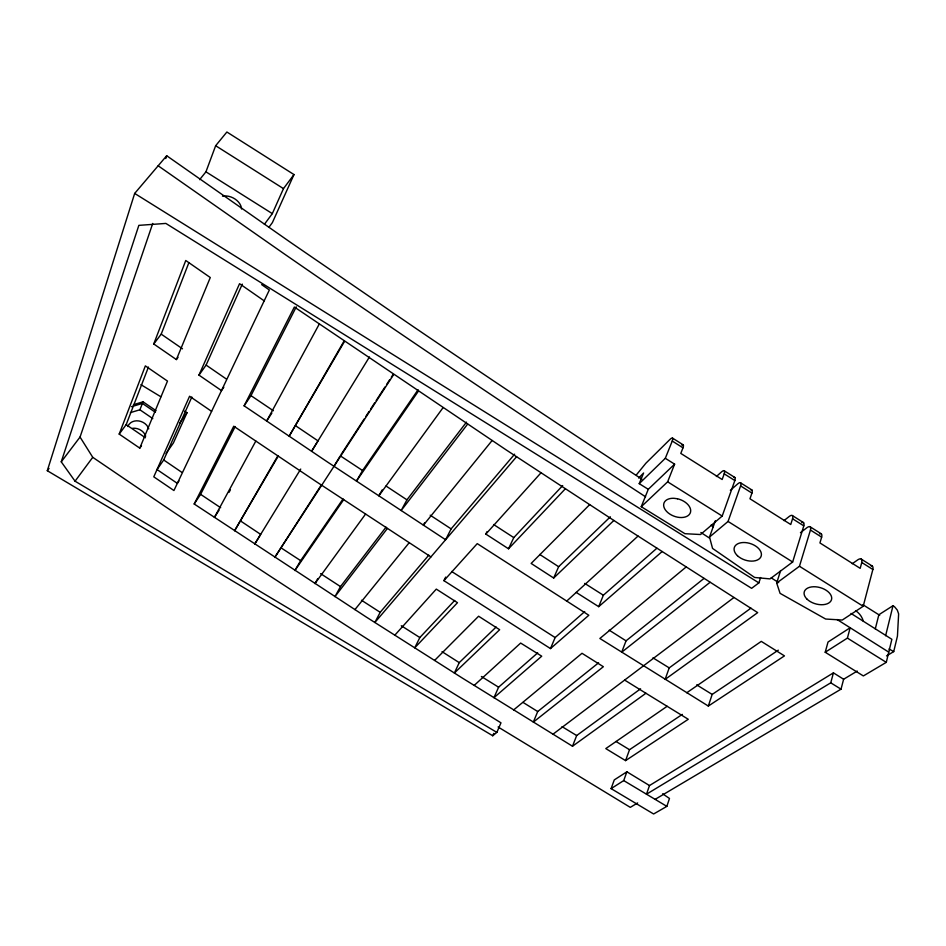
<?xml version="1.0" encoding="UTF-8"?>
<svg xmlns="http://www.w3.org/2000/svg" width="946" height="946" viewBox="0 0 946 946"><rect width="100%" height="100%" fill="white"/><g stroke="black" fill="none" stroke-linecap="round" stroke-linejoin="round"><path stroke-width="1.42" d="M886.508 655.921L893.722 651.605L897.447 636.09L898.629 613.895L897.316 610.123L894.656 606.871L893.012 605.688L878.858 614.746L875.275 628.936M825.208 652.243L847.403 638.101L850.158 627.754L828.022 642.038L825.208 652.243L863.355 675.941L886.284 662.354L891.865 639.307L851.01 613.434M885.61 635.736L893.012 605.688M655.117 799.358L841.018 689.173L843.631 679.24L857.242 671.069M780.616 570.556L776.69 583.055L780.072 593.343L825.633 619.027L842.259 620.044L863.201 606.28L872.862 569.492A9.898 3.678 -55.8 0 0 870.947 565.814M833.426 672.854L649.488 785.547L646.496 794.202L830.754 682.823L833.426 672.854L843.631 679.24M852.251 563.733L858.081 559.63A9.909 3.583 -55.8 0 1 861.771 562.48L860.186 568.345L819.934 542.933L821.648 537.139A9.945 3.276 -56.1 0 0 819.532 533.828M776.69 583.055L799.453 566.264L810.45 530.056A9.957 3.193 -56.2 0 0 807.198 527.49L800.446 532.681M715.401 520.655L709.512 537.044L712.563 548.432L754.636 577.474L770.032 578.893L792.653 561.995L803.793 525.858A9.968 3.134 -56.2 0 0 801.806 522.63M152.732 223.445L80.043 437.052L92.755 457.32L164.025 505.743A3262.624 939.65 36.4 0 0 449.09 690.734L500.978 722.839L496.851 732.393L492.736 735.752L47.3 470.706L134.675 193.433L166.697 155.735L290.907 242.649L414.123 327.21A3811.954 836.702 36.9 0 0 641.849 479.137M783.974 520.631L789.461 516.28A9.968 3.051 -56.3 0 1 792.559 518.763L790.75 524.51L749.965 498.779L751.928 493.079A10.004 2.732 -56.6 0 0 750.805 489.886M496.851 732.393L75.053 481.195L61.254 461.825L138.849 225.361L165.857 223.422L751.621 588.329L758.881 582.878L760.619 577.521M686.157 566.961L599.87 638.479L708.329 706.059L712.161 694.423L778.298 650.174M165.763 158.538L166.697 155.735M649.488 785.547L626.879 771.794L614.273 779.906L611.104 788.621L653.627 813.986L666.847 806.37L669.472 798.459L662.626 793.789M709.512 537.044L728.065 521.447L740.588 485.913A10.016 2.637 -56.7 0 0 737.927 483.713L730.359 490.312M648.27 489.307L639.224 483.654L665.31 458.302L674.616 464.155L648.27 489.307L641.246 506.701L684.928 533.698L700.525 534.525L722.2 516.055L734.841 480.556A10.039 2.59 -56.7 0 0 733.824 477.434M750.947 608.124L669.212 667.888L665.097 679.417L757.687 612.63L623.769 526.946L506.11 449.87L294.36 307.036L244.115 405.834L328.049 462.381L445.601 539.74L451.124 528.885L514.624 454.186M611.104 788.621L623.721 780.58L626.879 771.794M625.578 760.619L688.274 719.279L667.131 706.295L605.795 748.593L625.578 760.619L629.516 749.705L682.314 714.384M716.382 476.512L721.692 471.747A10.051 2.507 -56.8 0 1 724.21 473.84L722.153 479.504L680.789 453.406L682.988 447.825A10.087 2.188 -57 0 0 681.877 445.14M199.606 179.657L205.944 171.829L215.653 145.719L226.886 132.014L293.981 174.572L272.401 222.582L268.948 227.265M119.196 434.096L145.353 365.889L167.489 381.084L139.783 448.132L119.196 434.096L126.173 424.636L148.451 367.072M153.749 343.989L185.759 260.505L210.284 277.533L176.382 359.575L153.749 343.989L161.21 334.139L188.845 262.728M704.001 578.432L626.051 640.832L621.664 652.232L710.068 582.298M430.927 556.91L315.869 481.408L233.745 426.22L194.19 503.993L366.303 617.052L462.488 678.164L572.496 746.24L576.682 735.539L640.572 688.818M641.246 506.701L667.64 481.821L674.616 464.155M130.394 412.633L139.89 409.772L143.047 401.814L156.066 410.73M665.31 458.302L672.251 441.037A10.099 2.093 -57.1 0 0 670.182 439.228L645.882 463.233L636.398 474.857M576.22 592.421L598.7 606.67L603.359 595.223L656.891 548.219M639.224 483.654L643.611 472.988L638.645 478.049M598.57 662.827L537.718 711.534L533.319 722.129L603.359 666.717L582.003 653.296L513.666 709.926M445.684 577.084L443.911 580.655L550.477 648.578L555.136 637.557L584.723 611.589M492.736 735.752L493.777 733.375M589.677 504.62L531.144 563.438L553.682 578.03L558.637 566.713L610.359 516.8M537.695 652.87L498.589 687.198L493.954 697.699L541.727 656.193L520.655 643.055L474.183 685.412M223.824 387.221L221.482 390.592L198.967 375.113L239.551 283.705L264.182 300.84M264.407 224.308L272.33 213.63L283.469 188.621L293.981 174.572M178.983 480.958L177.351 483.371L157.024 469.547L163.705 459.981L191.837 397.024M198.967 375.113L206.11 365.085L242.294 284.131M184.517 411.143L187.012 412.657L173.366 443.024L166.058 453.465M496.142 627.021L459.248 662.626L454.376 673.02L499.654 629.717L478.605 616.224L434.592 660.438M487.036 531.617L485.83 534.088L508.522 548.786L513.784 537.612L562.693 485.57M454.695 600.45L419.835 637.545L414.738 647.833L457.486 602.685L436.295 589.11L394.837 635.168M194.19 503.993L200.599 494.344L235.187 426.563M244.115 405.834L250.974 395.641L296.275 306.859M428.786 555.148L380.186 612.31L374.864 622.468L516.599 456.705M424.636 522.831L423.37 525.231L492.109 440.517M255.822 441.049L214.399 517.427L219.105 510.154M319.287 324.029L266.677 421.029L271.892 413.035M229.027 492.358L230.422 489.792M466.484 422.129L406.946 499.843L401.139 510.568L467.62 424.127M386.027 527.159L340.501 586.591L334.943 596.642L387.399 528.436M382.149 489.933L378.838 495.846L443.035 407.691M317.761 578.621L314.923 583.623L365.57 514.068M277.828 455.842L234.549 530.836L278.396 455.83M344.119 340.974L289.169 436.189L344.368 341.648M418.073 389.752L362.566 470.529L356.476 481.076L418.38 391.159M343.067 498.909L300.651 560.635L294.868 570.544L343.682 499.654M334.021 466.283L339.567 456.965M320.682 485.948L274.742 557.454L393.654 374.569M300.722 469.062L254.64 544.21L260.67 534.372L240.698 521.069M369.437 356.973L311.601 451.301L318.01 440.871L295.731 425.83M341.068 454.577L364.21 418.936M365.806 416.477L368.999 411.569M370.596 409.11L374.592 402.961M376.189 400.513L384.963 386.997M386.559 384.537L389.752 379.618M391.348 377.158L392.945 374.711M179.539 423.252L187.012 412.657M139.783 448.132L141.498 445.743M176.382 359.575L178.014 357.363M75.053 481.195L92.755 457.32M61.254 461.825L80.043 437.052M47.3 470.706L49.038 468.424M354.904 609.626L409.157 542.744M443.911 580.655L477.245 543.631L588.826 615.255L550.477 648.578M485.83 534.088L541.041 472.752M508.522 548.786L565.412 488.715M553.682 578.03L613.871 520.454M566.595 601.195L638.042 536.063M598.7 606.67L662.141 551.553M552.913 734.262L733.919 597.529M572.496 746.24L645.917 693.264L667.131 706.295M686.761 692.756L761.27 641.376L784.459 655.885L708.329 706.059M637.651 802.941L630.284 807.364L498.093 726.989M133.481 404.675L143.047 401.814M131.494 406.685L142.408 403.422L155.404 412.314M889.027 649.003L893.722 651.605M623.721 780.58L666.847 806.37M140.93 384.667L160.855 396.764M616 741.475L629.516 749.705M562.019 726.634L576.682 735.539M645.917 693.264L624.644 680.079M652.977 657.848L669.212 667.888M696.682 684.857L712.161 694.423M830.754 682.823L841.018 689.173M481.384 676.508L498.589 687.198M523.067 702.429L537.718 711.534M134.675 193.433L758.881 582.878M847.403 638.101L886.284 662.354M667.64 481.821L722.2 516.055M728.065 521.447L792.653 561.995M799.453 566.264L863.201 606.28M205.944 171.829L272.33 213.63M862.787 604.66L879.697 615.278M555.136 637.557L451.609 571.455M672.535 438.116L683.225 444.868M724.269 470.801L734.865 477.494M740.576 482.827L751.881 489.969M792.346 515.546L803.532 522.618M810.154 526.804L821.305 533.851M861.262 559.11L872.307 566.086M672.251 441.037L682.988 447.825M724.21 473.84L734.841 480.556M740.588 485.913L751.928 493.079M792.559 518.763L803.793 525.858M810.45 530.056L821.648 537.139M861.771 562.48L872.862 569.492M771.215 577.888L778.676 582.606M837.068 619.488L888.755 652.137M609.2 630.178L626.051 640.832M215.653 145.719L283.469 188.621M584.734 583.398L603.359 595.223M380.186 612.31L361.478 600.249M401.281 625.732L419.835 637.545M442.03 651.664L459.248 662.626M700.868 532.503L709.465 538.061M451.124 528.885L430.194 515.192M493.611 524.522L513.784 537.612M539.776 554.474L558.637 566.713M280.643 547.592L300.651 560.635M320.599 573.631L340.501 586.591M340.264 455.806L362.566 470.529M386.027 486.019L406.946 499.843M200.599 494.344L220.678 507.73M250.974 395.641L273.382 410.753M211.608 411.356L189.578 396.244L153.784 476.831L173.934 490.525L269.35 289.984L261.652 284.628M126.173 424.636L145.424 437.773M163.705 459.981L181.833 472.338M139.89 409.772L152.803 418.605M161.21 334.139L182.507 348.814M206.11 365.085L226.2 378.92M710.978 525.219L713.237 526.792M158.159 165.786L283.327 253.244A3827.883 843.383 36.9 0 0 645.586 496.804M855.562 610.655A13.126 9.141 52.6 0 1 863.296 621.191M222.499 196.177A13.788 10.028 25.6 0 1 241.549 209.019M127.911 426.54A11.009 9.022 20.7 0 1 128.987 424.435L130.714 422.72A11.009 9.022 20.7 0 1 148.723 428.845M132.606 428.302A10.914 8.987 20.4 0 1 145.684 436.189M677.454 498.767L673.93 498.294A14.048 8.857 20.3 0 0 666.634 511.455A14.048 8.857 20.3 0 0 689.315 514.518A14.048 8.857 20.3 0 0 677.454 498.767M807.139 599.256A14.178 8.443 15.9 0 0 830.801 601.148A14.178 8.443 15.9 0 0 815.724 586.804A14.178 8.443 15.9 0 0 807.139 599.256M737.442 555.692A14.095 8.656 17.9 0 0 760.679 557.229A14.095 8.656 17.9 0 0 745.141 542.555A14.095 8.656 17.9 0 0 737.442 555.692"/></g></svg>
